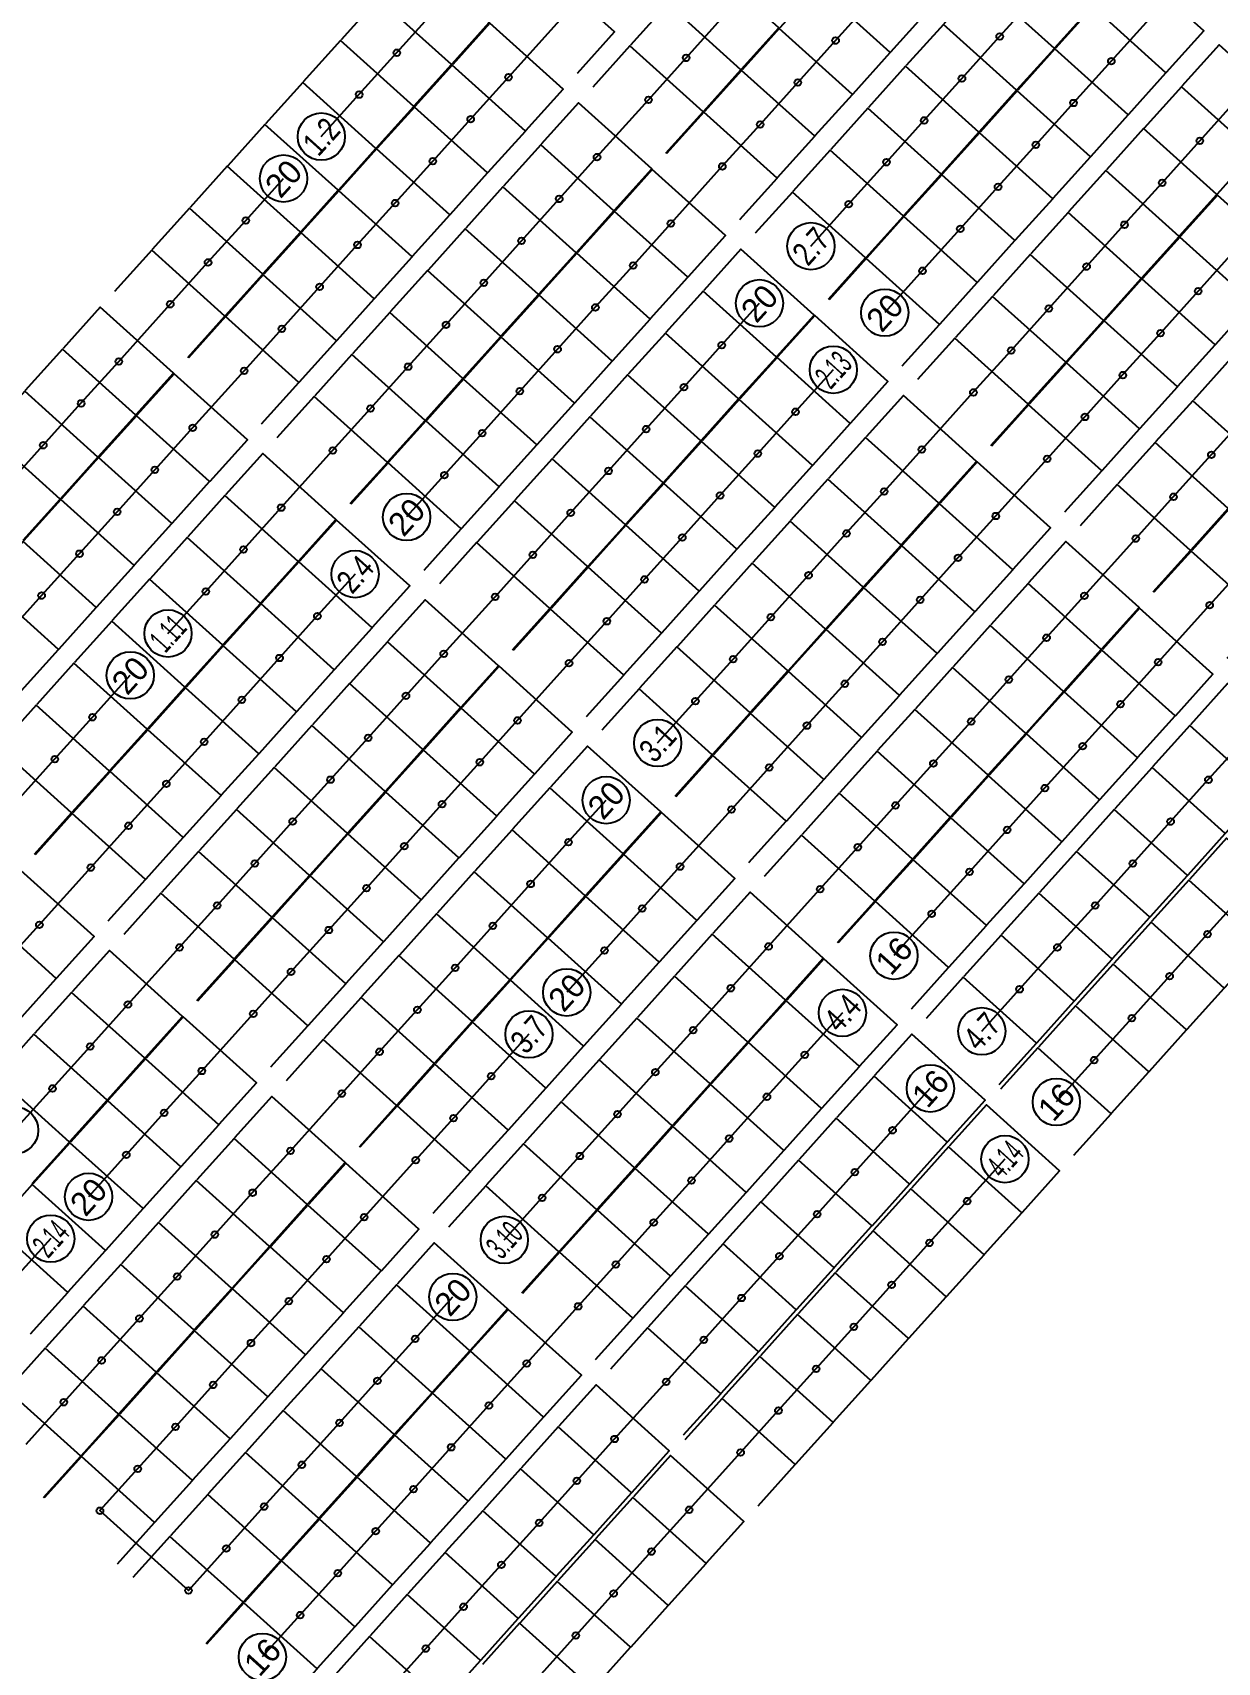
# Model space of a CAD drawing. Header units: millimetres. Extents: x 100467534408 to 100467536215, y 22466358354 to 22466358689.
# Drawn here: x 100467535203.75 to 100467535231.48, y 22466358469.77 to 22466358507.89 of the extents above; entities that cross this region are included whole.
import ezdxf
from ezdxf.enums import TextEntityAlignment as Align

# ---------------------------------------------------------------- set-up
doc = ezdxf.new("R2010")
doc.units = ezdxf.units.MM
doc.header["$LTSCALE"] = 25.4
doc.layers.get('Defpoints').update_dxf_attribs({"linetype": 'CONTINUOUS'})
doc.layers.add('component', color=7, linetype='CONTINUOUS', true_color=0xffffff)
doc.layers.add('strings', color=7, linetype='CONTINUOUS', true_color=0xffffff)
doc.layers.add('COTA PASILLOS', color=1, linetype='CONTINUOUS')
doc.layers.add('Default', color=7, linetype='CONTINUOUS')
doc.dimstyles.get("Standard").update_dxf_attribs({"dimtxt": 63.5, "dimasz": 4.572, "dimexe": 4.572, "dimexo": 1.5875, "dimgap": 2.286, "dimtad": 0, "dimtih": 1, "dimtoh": 1, "dimdec": 4, "dimzin": 0, "dimdsep": 46, "dimtxsty": 'Standard', "dimcen": 2.286, "dimadec": 0, "dimazin": 0, "dimtfac": 1, "dimtdec": 4, "dimtofl": 0, "dimtmove": 0, "dimatfit": 3, "dimfxl": 25.4, "dimtolj": 1, "dimtzin": 0, "dimarcsym": 0})

# ---------------------------------------------------------------- blocks, each defined once
blk = doc.blocks.new('AUDIT_I_250328083542-62')
at = {"layer": 'Default', "transparency": 16777216}
for p, q in [((-47.297, -72.906), (-49.04, -74.869)), ((-13.693, -104.576), (-46.34, -75.594)), ((24.936, -138.869), (-7.711, -109.887)), ((27.718, -139.501), (25.976, -141.464))]:
    blk.add_line(p, q, dxfattribs=at)
for points in [[(-48.21, -73.934), (-46.063, -75.282), (-46.617, -75.906)], [(26.806, -140.529), (24.659, -139.181), (25.213, -138.558)]]:
    blk.add_solid(points, dxfattribs=at)
at = {"layer": 'Defpoints', "transparency": 16777216}
for p in [(-46.882, -72.439), (28.133, -139.033)]:
    blk.add_point(p, dxfattribs=at)
at = {"layer": 'Default', "transparency": 16777216}
blk.add_text('52.1m', height=1.5, dxfattribs=at).set_placement((-10.702, -107.232), align=Align.MIDDLE_CENTER)
blk = doc.blocks.new('component')
at = {"layer": 'component', "color": 253, "true_color": 0xa5a5a5}
for points in [[(31.0643, -29.7385), (32.7434, -27.8749), (29.4365, -24.8994), (27.7575, -26.763)], [(38.4746, -29.5536), (40.1539, -27.6901), (36.8468, -24.7146), (35.1677, -26.5781)], [(11.2513, -30.2853), (12.9305, -28.4217), (9.6237, -25.4462), (7.9444, -27.3098)], [(24.3198, -30.5223), (25.9991, -28.6588), (22.692, -25.6833), (21.0129, -27.5467)], [(16.9095, -30.7072), (18.5886, -28.8436), (15.2817, -25.8681), (13.6026, -27.7315)], [(43.5143, -30.662), (45.1934, -28.7983), (41.8865, -25.8228), (40.2074, -27.6865)], [(29.3595, -31.6307), (31.0385, -29.767), (27.7316, -26.7915), (26.0526, -28.6552)], [(36.7698, -31.4459), (38.4488, -29.5823), (35.1419, -26.6067), (33.4629, -28.4704)], [(9.5464, -32.1775), (11.2257, -30.314), (7.9186, -27.3385), (6.2395, -29.2019)], [(22.6149, -32.4146), (24.294, -30.5509), (20.9871, -27.5754), (19.308, -29.4391)], [(41.8094, -32.5541), (43.4885, -30.6907), (40.1816, -27.7152), (38.5023, -29.5786)], [(14.5861, -33.2859), (16.2652, -31.4222), (12.9583, -28.4467), (11.2792, -30.3104)], [(27.6546, -33.5228), (29.3337, -31.6592), (26.0268, -28.6836), (24.3475, -30.5473)], [(35.0649, -33.338), (36.744, -31.4744), (33.4371, -28.4989), (31.758, -30.3625)], [(7.8416, -34.0696), (9.5206, -32.2061), (6.2137, -29.2306), (4.5347, -31.0941)], [(20.9101, -34.3067), (22.5891, -32.4431), (19.2822, -29.4676), (17.6032, -31.3312)], [(40.1044, -34.4463), (41.7836, -32.5828), (38.4767, -29.6073), (36.7975, -31.4707)], [(47.5148, -34.2615), (49.1939, -32.398), (45.887, -29.4225), (44.2078, -31.286)], [(12.8812, -35.178), (14.5603, -33.3144), (11.2534, -30.3388), (9.5742, -32.2025)], [(25.9496, -35.4149), (27.6288, -33.5515), (24.3219, -30.576), (22.6427, -32.4394)], [(33.36, -35.2302), (35.0391, -33.3667), (31.7322, -30.3912), (30.0529, -32.2546)], [(6.1367, -35.9619), (7.8158, -34.0983), (4.5089, -31.1228), (2.8298, -32.9864)], [(38.3995, -36.3386), (40.0788, -34.4749), (36.7717, -31.4994), (35.0926, -33.3631)], [(45.8098, -36.1538), (47.489, -34.2902), (44.1821, -31.3146), (42.5029, -33.1783)], [(11.1762, -37.0701), (12.8554, -35.2067), (9.5486, -32.2312), (7.8693, -34.0946)], [(18.5867, -36.8854), (20.2657, -35.0217), (16.9588, -32.0462), (15.2796, -33.9099)], [(31.655, -37.1225), (33.3342, -35.2588), (30.0273, -32.2833), (28.3481, -34.147)], [(4.4318, -37.8541), (6.1109, -35.9904), (2.804, -33.0149), (1.1248, -34.8785)], [(24.2447, -37.3073), (25.9239, -35.4436), (22.6169, -32.4681), (20.9378, -34.3317)], [(36.6947, -38.2307), (38.3737, -36.3671), (35.0668, -33.3915), (33.3878, -35.2552)], [(44.1049, -38.0459), (45.7842, -36.1823), (42.4771, -33.2068), (40.798, -35.0704)], [(9.4713, -38.9623), (11.1506, -37.0988), (7.8435, -34.1233), (6.1644, -35.9868)], [(16.8816, -38.7775), (18.5609, -36.9141), (15.254, -33.9385), (13.5747, -35.802)], [(29.9501, -39.0146), (31.6294, -37.151), (28.3223, -34.1755), (26.6432, -36.0391)], [(2.727, -39.7462), (4.406, -37.8827), (1.0991, -34.9072), (-0.5801, -36.7707)], [(21.9213, -39.8859), (23.6003, -38.0223), (20.2934, -35.0467), (18.6144, -36.9104)], [(34.9898, -40.1228), (36.6688, -38.2594), (33.362, -35.2839), (31.6829, -37.1473)], [(42.4001, -39.9381), (44.0791, -38.0746), (40.7722, -35.0991), (39.0932, -36.9626)], [(7.7665, -40.8546), (9.4455, -38.9909), (6.1386, -36.0154), (4.4596, -37.8791)], [(15.1767, -40.6698), (16.856, -38.8062), (13.5489, -35.8307), (11.8698, -37.6943)], [(28.2452, -40.9068), (29.9243, -39.0431), (26.6174, -36.0676), (24.9384, -37.9312)], [(47.4397, -41.0465), (49.1188, -39.1828), (45.8119, -36.2073), (44.1327, -38.071)], [(1.0219, -41.6385), (2.7012, -39.7749), (-0.6059, -36.7993), (-2.285, -38.663)], [(20.2164, -41.778), (21.8955, -39.9144), (18.5886, -36.9389), (16.9093, -38.8025)], [(33.2849, -42.0152), (34.964, -40.1515), (31.6571, -37.176), (29.9778, -39.0396)], [(40.6952, -41.8302), (42.3743, -39.9667), (39.0674, -36.9912), (37.3883, -38.8547)], [(6.0616, -42.7467), (7.7407, -40.8831), (4.4338, -37.9076), (2.7547, -39.7712)], [(13.4719, -42.562), (15.1509, -40.6983), (11.844, -37.7228), (10.165, -39.5864)], [(45.7347, -42.9386), (47.4139, -41.075), (44.1068, -38.0994), (42.4278, -39.9631)], [(-0.6829, -43.5306), (0.9961, -41.667), (-2.3108, -38.6915), (-3.9898, -40.5551)], [(18.5116, -43.6702), (20.1906, -41.8067), (16.8837, -38.8312), (15.2045, -40.6947)], [(25.9218, -43.4854), (27.6009, -41.622), (24.294, -38.6464), (22.6149, -40.5099)], [(38.9903, -43.7225), (40.6694, -41.8589), (37.3625, -38.8834), (35.6832, -40.747)], [(11.767, -44.4541), (13.4461, -42.5906), (10.1392, -39.6151), (8.4601, -41.4786)], [(31.5799, -43.9073), (33.2591, -42.0437), (29.952, -39.0681), (28.273, -40.9318)], [(4.3567, -44.6389), (6.0358, -42.7754), (2.7289, -39.7999), (1.0497, -41.6633)], [(44.0298, -44.8307), (45.7091, -42.9673), (42.402, -39.9918), (40.7229, -41.8552)], [(16.8065, -45.5625), (18.4857, -43.6989), (15.1787, -40.7233), (13.4996, -42.587)], [(24.217, -45.3777), (25.896, -43.5141), (22.5891, -40.5386), (20.9099, -42.4022)], [(37.2853, -45.6147), (38.9645, -43.751), (35.6574, -40.7755), (33.9784, -42.6391)], [(-3.0064, -46.1093), (-1.3273, -44.2457), (-4.6342, -41.2701), (-6.3133, -43.1338)], [(2.6517, -46.531), (4.3309, -44.6675), (1.024, -41.692), (-0.6552, -43.5557)], [(10.0621, -46.3462), (11.7412, -44.4828), (8.4343, -41.5072), (6.7551, -43.3707)], [(29.2565, -46.486), (30.9355, -44.6223), (27.6286, -41.6468), (25.9496, -43.5104)], [(42.325, -46.7231), (44.004, -44.8594), (40.6971, -41.8839), (39.0181, -43.7474)], [(15.1016, -47.4546), (16.7809, -45.591), (13.4738, -42.6155), (11.7947, -44.4791)], [(22.5119, -47.2699), (24.1912, -45.4062), (20.8843, -42.4307), (19.205, -44.2943)], [(-4.7112, -48.0014), (-3.0322, -46.138), (-6.3391, -43.1625), (-8.0183, -45.0259)], [(35.5804, -47.5068), (37.2597, -45.6433), (33.9526, -42.6678), (32.2735, -44.5313)], [(8.3571, -48.2385), (10.0363, -46.3749), (6.7294, -43.3994), (5.0502, -45.263)], [(27.5516, -48.3781), (29.2306, -46.5146), (25.9238, -43.5391), (24.2447, -45.4026)], [(40.6201, -48.6152), (42.2992, -46.7516), (38.9923, -43.776), (37.313, -45.6397)], [(48.0304, -48.4304), (49.7094, -46.5668), (46.4025, -43.5913), (44.7235, -45.4549)], [(0.3283, -49.1098), (2.0075, -47.2462), (-1.2996, -44.2707), (-2.9786, -46.1343)], [(13.3968, -49.3468), (15.0758, -47.4833), (11.7689, -44.5076), (10.0899, -46.3712)], [(20.807, -49.162), (22.4863, -47.2983), (19.1792, -44.3228), (17.5002, -46.1865)], [(-6.4163, -49.8937), (-4.737, -48.0301), (-8.0439, -45.0546), (-9.7232, -46.918)], [(6.6522, -50.1307), (8.3315, -48.267), (5.0244, -45.2915), (3.3453, -47.1552)], [(25.8467, -50.2704), (27.5258, -48.4068), (24.2189, -45.4312), (22.5396, -47.2949)], [(33.257, -50.0856), (34.9361, -48.222), (31.6292, -45.2465), (29.9501, -47.1099)], [(46.3255, -50.3226), (48.0046, -48.4589), (44.6977, -45.4834), (43.0186, -47.347)], [(-1.3766, -51.002), (0.3025, -49.1383), (-3.0044, -46.1628), (-4.6835, -48.0264)], [(19.1022, -51.0541), (20.7812, -49.1907), (17.4743, -46.2151), (15.7953, -48.0786)], [(38.9152, -50.5073), (40.5943, -48.6437), (37.2874, -45.6682), (35.6081, -47.5318)], [(-8.1211, -51.7859), (-6.4419, -49.9222), (-9.749, -46.9467), (-11.428, -48.8104)], [(11.6919, -51.2389), (13.371, -49.3754), (10.0641, -46.3999), (8.385, -48.2634)], [(24.1419, -52.1625), (25.8209, -50.2989), (22.514, -47.3234), (20.8348, -49.187)], [(31.5521, -51.9778), (33.2312, -50.1141), (29.9243, -47.1386), (28.2451, -49.0022)], [(44.6206, -52.2147), (46.2997, -50.3512), (42.9928, -47.3757), (41.3136, -49.2392)], [(-3.0815, -52.8941), (-1.4024, -51.0306), (-4.7093, -48.0551), (-6.3884, -49.9186)], [(4.3288, -52.7093), (6.0079, -50.8457), (2.701, -47.8704), (1.0219, -49.7338)], [(9.987, -53.1312), (11.6661, -51.2676), (8.3592, -48.2921), (6.68, -50.1557)], [(17.3973, -52.9464), (19.0764, -51.0828), (15.7695, -48.1073), (14.0904, -49.9709)], [(36.5916, -53.086), (38.2709, -51.2225), (34.9638, -48.247), (33.2847, -50.1105)], [(22.4368, -54.0547), (24.1161, -52.191), (20.809, -49.2155), (19.1299, -51.0791)], [(29.8473, -53.8699), (31.5263, -52.0063), (28.2194, -49.0307), (26.5402, -50.8944)], [(42.9156, -54.107), (44.5948, -52.2434), (41.2877, -49.2679), (39.6087, -51.1315)], [(-4.7863, -54.7862), (-3.1073, -52.9228), (-6.4142, -49.9473), (-8.0934, -51.8107)], [(2.6239, -54.6015), (4.303, -52.738), (0.9961, -49.7625), (-0.6829, -51.6259)], [(15.6925, -54.8386), (17.3715, -52.9749), (14.0646, -49.9994), (12.3854, -51.8631)], [(34.8868, -54.9783), (36.5658, -53.1147), (33.2589, -50.1391), (31.5799, -52.0026)], [(47.9553, -55.2152), (49.6343, -53.3516), (46.3274, -50.3761), (44.6484, -52.2397)], [(7.6634, -55.7099), (9.3427, -53.8462), (6.0356, -50.8707), (4.3565, -52.7344)], [(20.7319, -55.9468), (22.411, -54.0833), (19.1041, -51.1078), (17.425, -52.9713)], [(28.1422, -55.762), (29.8215, -53.8986), (26.5144, -50.9231), (24.8353, -52.7865)], [(-6.4914, -56.6786), (-4.8121, -54.8149), (-8.1192, -51.8394), (-9.7983, -53.703)], [(0.9191, -56.4938), (2.5981, -54.6301), (-0.7087, -51.6546), (-2.388, -53.5183)], [(13.9874, -56.7307), (15.6666, -54.8673), (12.3598, -51.8917), (10.6805, -53.7552)], [(33.1819, -56.8704), (34.861, -55.0068), (31.5541, -52.0313), (29.875, -53.8949)], [(40.5922, -56.6857), (42.2712, -54.822), (38.9643, -51.8465), (37.2853, -53.7102)], [(5.9586, -57.602), (7.6378, -55.7384), (4.3307, -52.7628), (2.6517, -54.6265)], [(26.4374, -57.6544), (28.1166, -55.7907), (24.8095, -52.8152), (23.1305, -54.6788)], [(46.2504, -57.1074), (47.9295, -55.2439), (44.6226, -52.2684), (42.9433, -54.1318)], [(-0.786, -58.3859), (0.8933, -56.5223), (-2.4136, -53.5467), (-4.0929, -55.4104)], [(19.0271, -57.8391), (20.7061, -55.9755), (17.3992, -53), (15.7202, -54.8636)], [(-8.1962, -58.5707), (-6.517, -56.707), (-9.8241, -53.7315), (-11.5031, -55.5952)], [(31.477, -58.7626), (33.1561, -56.8989), (29.8492, -53.9234), (28.1699, -55.7871)], [(38.8873, -58.5778), (40.5664, -56.7142), (37.2595, -53.7386), (35.5804, -55.6023)], [(4.2537, -59.4941), (5.9328, -57.6307), (2.6259, -54.6552), (0.9468, -56.5186)], [(11.664, -59.3094), (13.3432, -57.4459), (10.0361, -54.4704), (8.3571, -56.3338)], [(17.3222, -59.7313), (19.0013, -57.8676), (15.6944, -54.8921), (14.0151, -56.7557)], [(24.7325, -59.5465), (26.4115, -57.6828), (23.1047, -54.7073), (21.4256, -56.571)], [(43.9268, -59.686), (45.606, -57.8226), (42.2992, -54.847), (40.6199, -56.7105)], [(-2.4908, -60.278), (-0.8116, -58.4146), (-4.1187, -55.4391), (-5.7977, -57.3025)], [(29.772, -60.6547), (31.4512, -58.7913), (28.1443, -55.8157), (26.4651, -57.6792)], [(37.1824, -60.4699), (38.8615, -58.6065), (35.5546, -55.631), (33.8754, -57.4944)], [(2.5488, -61.3865), (4.2279, -59.5228), (0.921, -56.5473), (-0.758, -58.4109)], [(9.9591, -61.2017), (11.6382, -59.338), (8.3313, -56.3625), (6.6522, -58.2262)], [(23.0276, -61.4386), (24.7067, -59.575), (21.3998, -56.5994), (19.7207, -58.4631)], [(-4.1957, -62.1702), (-2.5166, -60.3067), (-5.8235, -57.3312), (-7.5026, -59.1947)], [(42.2219, -61.5783), (43.9012, -59.7147), (40.5941, -56.7392), (38.915, -58.6028)], [(14.9986, -62.3099), (16.6779, -60.4463), (13.371, -57.4707), (11.6917, -59.3344)], [(28.0671, -62.547), (29.7464, -60.6834), (26.4393, -57.7079), (24.7602, -59.5715)], [(35.4776, -62.3623), (37.1566, -60.4986), (33.8497, -57.5231), (32.1705, -59.3865)], [(0.844, -63.2786), (2.523, -61.4149), (-0.7839, -58.4394), (-2.4631, -60.3031)], [(8.2543, -63.0938), (9.9333, -61.2302), (6.6264, -58.2547), (4.9474, -60.1183)], [(21.3228, -63.3307), (23.0018, -61.4673), (19.6949, -58.4918), (18.0157, -60.3552)], [(40.5171, -63.4705), (42.1961, -61.6068), (38.8892, -58.6313), (37.2102, -60.495)], [(47.8972, -63.0944), (49.5765, -61.2308), (46.2694, -58.2553), (44.5904, -60.1189)], [(-5.9006, -64.0625), (-4.2215, -62.1988), (-7.5284, -59.2233), (-9.2075, -61.087)], [(13.2937, -64.202), (14.973, -62.3386), (11.6659, -59.3631), (9.9869, -61.2265)], [(33.7725, -64.2544), (35.4518, -62.3907), (32.1447, -59.4152), (30.4656, -61.2789)], [(6.5494, -64.9859), (8.2285, -63.1223), (4.9216, -60.147), (3.2423, -62.0104)], [(26.3622, -64.4392), (28.0413, -62.5755), (24.7344, -59.6), (23.0554, -61.4636)], [(46.1924, -64.9866), (47.8714, -63.1231), (44.5645, -60.1476), (42.8855, -62.011)], [(-0.8611, -65.1707), (0.8182, -63.3073), (-2.4889, -60.3317), (-4.168, -62.1952)], [(38.8122, -65.3626), (40.4913, -63.4991), (37.1844, -60.5236), (35.5053, -62.3871)], [(-7.6054, -65.9546), (-5.9264, -64.091), (-9.2333, -61.1155), (-10.9125, -62.9791)], [(11.5889, -66.0944), (13.2679, -64.2307), (9.961, -61.2552), (8.282, -63.1188)], [(18.9992, -65.9096), (20.6784, -64.0459), (17.3713, -61.0704), (15.6923, -62.9341)], [(24.6574, -66.3313), (26.3364, -64.4676), (23.0295, -61.4921), (21.3505, -63.3558)], [(32.0677, -66.1465), (33.7467, -64.2829), (30.4398, -61.3073), (28.7608, -63.171)], [(-2.5659, -67.0628), (-0.8867, -65.1994), (-4.1938, -62.2239), (-5.8728, -64.0873)], [(4.8443, -66.8781), (6.5236, -65.0146), (3.2165, -62.0391), (1.5374, -63.9026)], [(37.1073, -67.2547), (38.7864, -65.3913), (35.4795, -62.4158), (33.8003, -64.2792)], [(44.4875, -66.8787), (46.1666, -65.0152), (42.8597, -62.0397), (41.1806, -63.9032)], [(9.884, -67.9865), (11.5631, -66.1228), (8.2562, -63.1473), (6.5771, -65.011)], [(17.2943, -67.8017), (18.9733, -65.9381), (15.6665, -62.9626), (13.9874, -64.8262)], [(30.3628, -68.0386), (32.0419, -66.1752), (28.735, -63.1997), (27.0559, -65.0631)], [(3.1395, -68.7704), (4.8187, -66.9068), (1.5116, -63.9312), (-0.1674, -65.7949)], [(42.7827, -68.771), (44.4617, -66.9074), (41.1548, -63.9318), (39.4756, -65.7955)], [(-4.2708, -68.9552), (-2.5917, -67.0915), (-5.8986, -64.116), (-7.5777, -65.9796)], [(22.334, -68.9099), (24.013, -67.0465), (20.7061, -64.071), (19.0269, -65.9344)], [(35.4023, -69.1471), (37.0815, -67.2834), (33.7746, -64.3079), (32.0954, -66.1715)], [(8.1792, -69.8786), (9.8582, -68.015), (6.5513, -65.0395), (4.8721, -66.9031)], [(15.5894, -69.6939), (17.2685, -67.8302), (13.9616, -64.8547), (12.2825, -66.7183)], [(28.6579, -69.931), (30.337, -68.0673), (27.0301, -65.0918), (25.3508, -66.9554)], [(47.8524, -70.0706), (49.5316, -68.207), (46.2245, -65.2315), (44.5455, -67.0951)], [(1.4346, -70.6625), (3.1137, -68.7989), (-0.1932, -65.8234), (-1.8723, -67.687)], [(20.6289, -70.8021), (22.3082, -68.9386), (19.0013, -65.9631), (17.322, -67.8266)], [(33.6974, -71.0392), (35.3767, -69.1755), (32.0696, -66.2), (30.3905, -68.0637)], [(41.0776, -70.6631), (42.7569, -68.7995), (39.45, -65.824), (37.7707, -67.6876)], [(-6.5942, -71.5338), (-4.9152, -69.6702), (-8.2221, -66.6947), (-9.9013, -68.5583)], [(6.4743, -71.7707), (8.1533, -69.9073), (4.8465, -66.9318), (3.1672, -68.7952)], [(13.8846, -71.586), (15.5636, -69.7225), (12.2567, -66.747), (10.5775, -68.6105)], [(26.3345, -72.5096), (28.0136, -70.646), (24.7067, -67.6705), (23.0274, -69.5341)], [(46.1475, -71.9627), (47.8266, -70.0993), (44.5197, -67.1238), (42.8406, -68.9872)], [(-0.2703, -72.5547), (1.4088, -70.6912), (-1.8981, -67.7157), (-3.5771, -69.5791)], [(18.924, -72.6944), (20.6033, -70.8307), (17.2962, -67.8552), (15.6172, -69.7189)], [(31.9926, -72.9313), (33.6716, -71.0679), (30.3647, -68.0923), (28.6857, -69.9558)], [(39.3727, -72.5553), (41.052, -70.6918), (37.7449, -67.7163), (36.0658, -69.5798)], [(-8.2991, -73.426), (-6.62, -71.5623), (-9.9269, -68.587), (-11.6062, -70.4504)], [(4.7692, -73.6631), (6.4485, -71.7994), (3.1414, -68.8239), (1.4623, -70.6876)], [(12.1797, -73.4783), (13.8588, -71.6147), (10.5519, -68.6391), (8.8726, -70.5028)], [(44.4426, -73.8551), (46.1217, -71.9914), (42.8148, -69.0159), (41.1357, -70.8795)], [(17.2192, -74.5865), (18.8982, -72.7229), (15.5914, -69.7474), (13.9123, -71.611)], [(24.6295, -74.4018), (26.3087, -72.5381), (23.0016, -69.5626), (21.3226, -71.4262)], [(37.6679, -74.4474), (39.3469, -72.5839), (36.04, -69.6084), (34.361, -71.4719)], [(-2.5937, -75.1333), (-0.9146, -73.2699), (-4.2215, -70.2943), (-5.9008, -72.1578)], [(10.4746, -75.3704), (12.1539, -73.5068), (8.8468, -70.5313), (7.1677, -72.3949)], [(3.0644, -75.5552), (4.7434, -73.6916), (1.4365, -70.716), (-0.2425, -72.5797)], [(29.6691, -75.51), (31.3482, -73.6465), (28.0413, -70.671), (26.3622, -72.5345)], [(42.7378, -75.7472), (44.4168, -73.8836), (41.1099, -70.908), (39.4307, -72.7717)], [(15.5143, -76.4787), (17.1934, -74.6152), (13.8865, -71.6397), (12.2074, -73.5031)], [(22.9246, -76.2939), (24.6037, -74.4304), (21.2968, -71.4549), (19.6177, -73.3184)], [(35.963, -76.3397), (37.6421, -74.4761), (34.3352, -71.5006), (32.6561, -73.3642)], [(-4.2987, -77.0256), (-2.6195, -75.162), (-5.9266, -72.1865), (-7.6056, -74.0501)], [(8.7698, -77.2626), (10.449, -75.3989), (7.1419, -72.4234), (5.4629, -74.287)], [(27.9643, -77.4023), (29.6433, -75.5387), (26.3364, -72.5631), (24.6572, -74.4268)], [(41.0327, -77.6393), (42.712, -75.7759), (39.4049, -72.8004), (37.7258, -74.6638)], [(0.741, -78.1339), (2.42, -76.2702), (-0.8869, -73.2947), (-2.5659, -75.1583)], [(13.8095, -78.371), (15.4885, -76.5073), (12.1816, -73.5318), (10.5024, -75.3955)], [(21.2197, -78.1862), (22.8988, -76.3226), (19.5919, -73.347), (17.9128, -75.2105)], [(-6.0036, -78.9178), (-4.3243, -77.0541), (-7.6314, -74.0786), (-9.3105, -75.9422)], [(33.6396, -78.9184), (35.3187, -77.0547), (32.0118, -74.0792), (30.3325, -75.9429)], [(7.0649, -79.1547), (8.744, -77.2912), (5.4371, -74.3157), (3.758, -76.1792)], [(26.2592, -79.2944), (27.9385, -77.4308), (24.6314, -74.4553), (22.9523, -76.3189)], [(39.3278, -79.5315), (41.0071, -77.668), (37.7, -74.6925), (36.0209, -76.5559)], [(-0.9639, -80.026), (0.7151, -78.1625), (-2.5917, -75.187), (-4.271, -77.0505)], [(12.1044, -80.2631), (13.7837, -78.3995), (10.4768, -75.4239), (8.7975, -77.2876)], [(19.5149, -80.0783), (21.1939, -78.2147), (17.887, -75.2392), (16.2078, -77.1028)], [(-7.7085, -80.8099), (-6.0294, -78.9465), (-9.3363, -75.9709), (-11.0153, -77.8344)], [(24.5544, -81.1866), (26.2336, -79.3231), (22.9265, -76.3476), (21.2475, -78.211)], [(31.9345, -80.8105), (33.6138, -78.9471), (30.3069, -75.9715), (28.6276, -77.835)], [(-2.669, -81.9183), (-0.9897, -80.0547), (-4.2966, -77.0791), (-5.9759, -78.9428)], [(4.7415, -81.7335), (6.4206, -79.8699), (3.1137, -76.8944), (1.4344, -78.758)], [(17.8098, -81.9705), (19.4891, -80.1068), (16.1822, -77.1313), (14.5029, -78.995)], [(10.3995, -82.1552), (12.0788, -80.2916), (8.7717, -77.3161), (7.0926, -79.1797)], [(30.2297, -82.7026), (31.9089, -80.8392), (28.6018, -77.8637), (26.9228, -79.7271)], [(37.0044, -82.1103), (38.6835, -80.2467), (35.3766, -77.2711), (33.6975, -79.1348)], [(22.8495, -83.0787), (24.5286, -81.2152), (21.2217, -78.2397), (19.5426, -80.1032)], [(-4.3738, -83.8104), (-2.6946, -81.9468), (-6.0017, -78.9713), (-7.6807, -80.8349)], [(3.0366, -83.6257), (4.7157, -81.762), (1.4088, -78.7865), (-0.2704, -80.6502)], [(16.1049, -83.8626), (17.7842, -81.9991), (14.4771, -79.0236), (12.7981, -80.8871)], [(35.2996, -84.0024), (36.9786, -82.1388), (33.6717, -79.1633), (31.9927, -81.0269)], [(8.0761, -84.7339), (9.7552, -82.8704), (6.4483, -79.8949), (4.7692, -81.7584)], [(21.1446, -84.971), (22.8237, -83.1074), (19.5168, -80.1318), (17.8377, -81.9955)], [(28.5248, -84.595), (30.2039, -82.7313), (26.897, -79.7558), (25.2179, -81.6194)], [(-6.0787, -85.7026), (-4.3996, -83.8389), (-7.7065, -80.8634), (-9.3856, -82.7271)], [(1.3316, -85.5178), (3.0108, -83.6542), (-0.2963, -80.6786), (-1.9753, -82.5423)], [(14.4001, -85.7549), (16.0791, -83.8913), (12.7723, -80.9158), (11.0932, -82.7794)], [(33.5947, -85.8946), (35.2738, -84.0309), (31.9669, -81.0554), (30.2876, -82.9191)], [(6.3713, -86.6262), (8.0503, -84.7626), (4.7434, -81.787), (3.0644, -83.6505)], [(19.4398, -86.8631), (21.1188, -84.9995), (17.8119, -82.024), (16.1327, -83.8876)], [(26.8199, -86.4871), (28.499, -84.6234), (25.1921, -81.6479), (23.5131, -83.5116)], [(-7.7836, -87.5947), (-6.1045, -85.7313), (-9.4114, -82.7557), (-11.0905, -84.6192)], [(-0.3733, -87.4099), (1.3058, -85.5465), (-2.0011, -82.571), (-3.6802, -84.4344)], [(31.8896, -87.7867), (33.5689, -85.9233), (30.2618, -82.9477), (28.5828, -84.8112)], [(4.6664, -88.5183), (6.3455, -86.6547), (3.0386, -83.6792), (1.3593, -85.5428)], [(12.0767, -88.3336), (13.7557, -86.4699), (10.4488, -83.4944), (8.7698, -85.3581)], [(25.1151, -88.3792), (26.7941, -86.5158), (23.4873, -83.5402), (21.808, -85.4037)], [(-2.0781, -89.3023), (-0.3991, -87.4386), (-3.706, -84.4631), (-5.385, -86.3267)], [(17.7347, -88.7553), (19.414, -86.8918), (16.1071, -83.9163), (14.4278, -85.7798)], [(30.1848, -89.679), (31.864, -87.8154), (28.5569, -84.8399), (26.8779, -86.7035)], [(2.9613, -90.4105), (4.6406, -88.5468), (1.3337, -85.5713), (-0.3456, -87.435)], [(10.3718, -90.2257), (12.0509, -88.3621), (8.744, -85.3865), (7.0647, -87.2502)], [(23.41, -90.2716), (25.0893, -88.4079), (21.7824, -85.4324), (20.1031, -87.2958)], [(-3.783, -91.1944), (-2.104, -89.3307), (-5.4108, -86.3552), (-7.0901, -88.2189)], [(15.4113, -91.3339), (17.0905, -89.4705), (13.7835, -86.495), (12.1044, -88.3584)], [(28.4799, -91.5712), (30.159, -89.7075), (26.8521, -86.732), (25.173, -88.5956)], [(1.2565, -92.3026), (2.9357, -90.4392), (-0.3714, -87.4636), (-2.0504, -89.3271)], [(8.6668, -92.1178), (10.346, -90.2544), (7.0391, -87.2789), (5.3599, -89.1423)], [(21.7052, -92.1637), (23.3844, -90.3), (20.0773, -87.3245), (18.3983, -89.1882)], [(-5.4879, -93.0865), (-3.8088, -91.2229), (-7.1157, -88.2474), (-8.795, -90.111)], [(13.7064, -93.2263), (15.3855, -91.3626), (12.0786, -88.3871), (10.3995, -90.2507)], [(26.7751, -93.4633), (28.4541, -91.5998), (25.1472, -88.6243), (23.4682, -90.4878)], [(-0.4484, -94.1949), (1.2307, -92.3313), (-2.0762, -89.3558), (-3.7553, -91.2194)], [(6.9619, -94.0102), (8.6411, -92.1465), (5.3341, -89.171), (3.655, -91.0346)], [(-7.1929, -94.9787), (-5.5137, -93.1152), (-8.8208, -90.1397), (-10.4998, -92.0031)], [(12.0016, -95.1184), (13.6806, -93.2547), (10.3737, -90.2792), (8.6947, -92.1429)], [(19.3817, -94.7423), (21.0608, -92.8787), (17.7539, -89.9032), (16.0749, -91.7668)], [(5.257, -95.9023), (6.9361, -94.0386), (3.6292, -91.0631), (1.9501, -92.9268)], [(25.0702, -95.3554), (26.7492, -93.492), (23.4424, -90.5164), (21.7631, -92.3799)], [(-2.1533, -96.0871), (-0.4742, -94.2234), (-3.7811, -91.2479), (-5.4601, -93.1115)], [(17.6769, -96.6345), (19.3559, -94.771), (16.0491, -91.7955), (14.37, -93.6589)], [(10.2967, -97.0105), (11.9758, -95.1471), (8.6689, -92.1715), (6.9896, -94.035)], [(-3.8581, -97.9792), (-2.1791, -96.1155), (-5.486, -93.14), (-7.1652, -95.0037)], [(3.5522, -97.7944), (5.2312, -95.9308), (1.9243, -92.9553), (0.2453, -94.8189)], [(22.7466, -97.9343), (24.4258, -96.0706), (21.1187, -93.0951), (19.4397, -94.9587)], [(8.5916, -98.9028), (10.2709, -97.0392), (6.964, -94.0637), (5.2848, -95.9271)], [(15.972, -98.5266), (17.6511, -96.6631), (14.3442, -93.6876), (12.6649, -95.5511)], [(1.8473, -99.6866), (3.5264, -97.8231), (0.2195, -94.8476), (-1.4598, -96.711)], [(14.267, -100.4189), (15.9462, -98.5553), (12.6393, -95.5798), (10.9601, -97.4434)], [(21.0417, -99.8264), (22.721, -97.9627), (19.4139, -94.9872), (17.7348, -96.8509)], [(6.8868, -100.795), (8.566, -98.9313), (5.2589, -95.9558), (3.5799, -97.8194)], [(0.1424, -101.5789), (1.8215, -99.7152), (-1.4854, -96.7397), (-3.1647, -98.6034)], [(19.3369, -101.7185), (21.0159, -99.8551), (17.709, -96.8796), (16.03, -98.743)], [(12.5621, -102.311), (14.2414, -100.4474), (10.9343, -97.4719), (9.2552, -99.3355)], [(5.1819, -102.6871), (6.861, -100.8235), (3.5541, -97.8479), (1.875, -99.7116)], [(17.632, -103.6107), (19.311, -101.7472), (16.0042, -98.7717), (14.3249, -100.6351)], [(3.4771, -104.5792), (5.1561, -102.7158), (1.8492, -99.7403), (0.1702, -101.6037)], [(10.8572, -104.2032), (12.5363, -102.3397), (9.2294, -99.3642), (7.5503, -101.2277)], [(15.9271, -105.503), (17.6062, -103.6393), (14.2993, -100.6638), (12.62, -102.5275)], [(9.1524, -106.0955), (10.8314, -104.2319), (7.5245, -101.2563), (5.8455, -103.1198)]]:
    blk.add_lwpolyline(points, close=True, dxfattribs=at)
blk = doc.blocks.new('left-string')
at = {"layer": 'Default', "color": 200, "true_color": 0xb62bf7}
for centre in [(28.5702, -29.2333), (35.9805, -29.0486), (41.0201, -30.1569), (34.2756, -30.9407), (26.8653, -31.1255), (39.3152, -32.049), (25.1604, -33.0177), (32.5707, -32.8329), (37.6102, -33.9412), (23.4554, -34.9099), (30.8658, -34.7251), (35.9053, -35.8334), (29.1608, -36.6173), (21.132, -37.4886), (34.2005, -37.7256), (19.4271, -39.3807), (32.4956, -39.6178), (17.7223, -41.2729), (16.0172, -43.1652), (23.4277, -42.9804), (21.7227, -44.8725), (14.3123, -45.0573), (26.7623, -45.9808), (12.6075, -46.9494), (20.0177, -46.7646), (25.0574, -47.8731), (18.3129, -48.6569), (10.9026, -48.8416), (23.3526, -49.7652), (16.608, -50.5491), (21.6475, -51.6573), (14.9032, -52.4412), (19.9426, -53.5495), (13.1982, -54.3335), (5.1693, -55.2047), (18.2378, -55.4418), (3.4644, -57.0969), (10.8747, -56.9121), (16.5329, -57.3339), (1.7595, -58.9891), (9.1698, -58.8043), (14.2094, -59.9126), (0.0547, -60.8812), (7.465, -60.6965), (12.5044, -61.8048), (5.7601, -62.5887), (-1.6504, -62.7735), (10.7996, -63.697), (-3.3552, -64.6656), (4.055, -64.4808), (9.0947, -65.5891), (16.505, -65.4044), (-5.0601, -66.5578), (2.3502, -66.3731), (7.3899, -67.4813), (14.8001, -67.2965), (0.6453, -68.2652), (-7.3835, -69.1365), (13.0953, -69.1887), (5.685, -69.3735), (-1.0596, -70.1574), (3.9799, -71.2657), (11.3904, -71.081), (-3.383, -72.7361), (2.2751, -73.1579), (9.6853, -72.9731), (-5.088, -74.6283), (7.9805, -74.8652), (-0.0483, -75.7365), (-6.7929, -76.5204), (6.2756, -76.7575), (-1.7532, -77.6287), (-3.4582, -79.521), (3.9522, -79.3362), (2.2473, -81.2283), (0.5423, -83.1205), (-1.1626, -85.0127), (-2.8674, -86.9049), (-4.5723, -88.797), (-6.2772, -90.6892)]:
    blk.add_circle(centre, 0.15, dxfattribs=at)
at = {"layer": 'Default', "color": 132, "true_color": 0x0fc6c2}
for centre in [(8.7571, -29.7802), (21.8256, -30.0172), (13.7968, -30.8885), (7.0523, -31.6724), (20.1208, -31.9094), (12.0919, -32.7807), (10.387, -34.6729), (17.7974, -34.488), (8.682, -36.565), (16.0924, -36.3803), (1.9377, -37.3489), (14.3874, -38.2725), (6.9772, -38.4573), (0.2326, -39.2412), (5.2723, -40.3494), (12.6826, -40.1646), (-1.4722, -41.1333), (10.9777, -42.0568), (3.5674, -42.2416), (-3.7956, -43.712), (1.8625, -44.1337), (9.2728, -43.949), (-5.5005, -45.6042), (7.5679, -45.8412), (-0.461, -46.7125), (-7.2055, -47.4964), (5.8629, -47.7333), (-2.1659, -48.6046), (-3.8708, -50.4969), (3.5395, -50.3121), (1.8346, -52.2042), (-5.5756, -52.389), (-7.2807, -54.2812), (0.1298, -54.0964), (-4.985, -59.7729), (-6.6899, -61.6652)]:
    blk.add_circle(centre, 0.15, dxfattribs=at)
at = {"layer": 'Default', "color": 30, "true_color": 0xec6f1a}
for centre in [(45.0206, -33.7565), (43.3156, -35.6486), (41.6108, -37.5408), (39.9059, -39.433), (44.9454, -40.5413), (38.201, -41.3252), (43.2405, -42.4335), (36.496, -43.2173), (41.5357, -44.3257), (34.7911, -45.1095), (39.8308, -46.2179), (32.4677, -47.6883), (45.5362, -47.9252), (38.1259, -48.11), (30.7628, -49.5804), (43.8313, -49.8175), (35.8023, -50.6887), (29.058, -51.4726), (42.1263, -51.7097), (34.0975, -52.581), (27.3529, -53.3648), (32.3926, -54.4731), (39.8029, -54.2883), (25.6481, -55.257), (30.6877, -56.3652), (38.098, -56.1805), (23.9432, -57.1491), (28.9828, -58.2575), (36.3931, -58.0727), (22.2383, -59.0413), (27.2778, -60.1497), (34.6883, -59.9649), (32.9832, -61.857), (25.573, -62.0418), (23.8681, -63.9339), (31.2784, -63.7492), (29.5735, -65.6414), (21.5447, -66.5127), (27.8686, -67.5336), (19.8397, -68.4048), (18.1348, -70.297), (25.5452, -70.1123), (23.8402, -72.0044), (22.1353, -73.8966), (20.4304, -75.7889), (13.0202, -75.9736), (11.3152, -77.8658), (18.7256, -77.681), (17.0206, -79.5731), (9.6102, -79.7579), (15.3157, -81.4654), (7.2868, -82.3366), (5.582, -84.2289), (3.8771, -86.121), (2.1721, -88.0131), (9.5825, -87.8284), (7.8775, -89.7206), (0.4672, -89.9054), (-1.2377, -91.7976), (6.1726, -91.6128), (4.4677, -93.5049), (-2.9425, -93.6897), (-4.6474, -95.5819), (2.7629, -95.3971), (1.058, -97.2893), (-0.6469, -99.1815)]:
    blk.add_circle(centre, 0.15, dxfattribs=at)
at = {"layer": 'Default', "color": 180, "true_color": 0x5531eb}
for centre in [(45.4611, -54.7101), (43.1376, -57.2888), (41.4326, -59.181), (39.7278, -61.0731), (45.4031, -62.5893), (38.0229, -62.9654), (36.318, -64.8575), (43.6982, -64.4814), (34.6131, -66.7497), (41.9934, -66.3737), (40.2884, -68.2658), (32.9081, -68.6418), (45.3582, -69.5655), (38.5834, -70.158), (43.6533, -71.4577), (36.8786, -72.0502), (41.9485, -73.3499), (27.175, -75.0049), (40.2434, -75.2421), (25.4699, -76.8971), (23.7651, -78.7893), (31.1453, -78.4133), (29.4404, -80.3054), (22.0602, -80.6814), (34.5103, -81.6051), (27.7355, -82.1976), (20.3553, -82.5737), (32.8054, -83.4972), (18.6505, -84.4658), (26.0306, -84.0898), (31.1003, -85.3895), (24.3258, -85.982), (16.9455, -86.358), (29.3955, -87.2817), (22.6208, -87.8742), (14.622, -88.9367), (20.9159, -89.7663), (27.6906, -89.1738), (12.9171, -90.8289), (25.9858, -91.066), (11.2123, -92.721), (18.5925, -92.345), (24.2809, -92.9582), (16.8876, -94.2372), (9.5074, -94.6133), (21.9573, -95.5369), (7.8024, -96.5055), (15.1827, -96.1294), (20.2524, -97.4291), (6.0975, -98.3976), (13.4778, -98.0216), (18.5476, -99.3213), (11.7728, -99.9137), (4.3926, -100.2898), (16.8427, -101.2134), (10.0679, -101.8059)]:
    blk.add_circle(centre, 0.15, dxfattribs=at)
at = {"layer": 'strings', "color": 132, "true_color": 0x0fc6c2, "flags": 128}
for points in [[(5.3439, -33.5614), (7.0487, -31.6692), (7.0487, -31.6692), (8.7536, -29.777), (8.7536, -29.777), (10.4586, -27.8848)], [(-1.5787, -55.9854), (0.1263, -54.0933), (0.1263, -54.0933), (1.8311, -52.201), (1.8311, -52.201), (3.536, -50.3089), (3.536, -50.3089), (5.8594, -47.7302), (5.8594, -47.7302), (7.5644, -45.838), (7.5644, -45.838), (9.2693, -43.9458), (9.2693, -43.9458), (10.9742, -42.0537), (10.9742, -42.0537), (12.6791, -40.1614), (12.6791, -40.1614), (14.3839, -38.2693), (14.3839, -38.2693), (16.0889, -36.3771), (16.0889, -36.3771), (17.7938, -34.4849), (17.7938, -34.4849), (20.1173, -31.9062), (20.1173, -31.9062), (21.8221, -30.0141), (21.8221, -30.0141), (23.527, -28.1218)], [(16.1167, -28.3067), (13.7933, -30.8854), (13.7933, -30.8854), (12.0884, -32.7775), (12.0884, -32.7775), (10.3835, -34.6697), (10.3835, -34.6697), (8.6785, -36.5619), (8.6785, -36.5619), (6.9737, -38.4541), (6.9737, -38.4541), (5.2688, -40.3462), (5.2688, -40.3462), (3.5639, -42.2384), (3.5639, -42.2384), (1.859, -44.1306), (1.859, -44.1306), (-0.4645, -46.7093), (-0.4645, -46.7093), (-2.1694, -48.6015), (-2.1694, -48.6015), (-3.8743, -50.4937), (-3.8743, -50.4937), (-5.5791, -52.3858), (-5.5791, -52.3858), (-7.2842, -54.278), (-7.2842, -54.278), (-8.9891, -56.1702)], [(-8.914, -49.3854), (-7.209, -47.4932), (-7.209, -47.4932), (-5.504, -45.601), (-5.504, -45.601), (-3.7992, -43.7088), (-3.7992, -43.7088), (-1.4758, -41.1301), (-1.4758, -41.1301), (0.2291, -39.238), (0.2291, -39.238), (1.9342, -37.3458), (1.9342, -37.3458), (3.639, -35.4535)], [(-8.3982, -63.5541), (-6.6934, -61.662), (-6.6934, -61.662), (-4.9885, -59.7698), (-4.9885, -59.7698), (-3.2837, -57.8776)]]:
    blk.add_lwpolyline(points, dxfattribs=at)
at = {"layer": 'strings', "color": 200, "true_color": 0xb62bf7, "flags": 128}
for points in [[(27.4524, -38.5062), (29.1573, -36.6141), (29.1573, -36.6141), (30.8623, -34.722), (30.8623, -34.722), (32.5672, -32.8297), (32.5672, -32.8297), (34.2721, -30.9375), (34.2721, -30.9375), (35.9769, -29.0454), (35.9769, -29.0454), (37.6818, -27.1532)], [(42.7215, -28.2615), (41.0166, -30.1537), (41.0166, -30.1537), (39.3117, -32.0458), (39.3117, -32.0458), (37.6067, -33.9381), (37.6067, -33.9381), (35.9018, -35.8302), (35.9018, -35.8302), (34.197, -37.7224), (34.197, -37.7224), (32.4921, -39.6147), (32.4921, -39.6147), (30.7871, -41.5068)], [(30.2715, -27.338), (28.5667, -29.2302), (28.5667, -29.2302), (26.8618, -31.1223), (26.8618, -31.1223), (25.1568, -33.0145), (25.1568, -33.0145), (23.4519, -34.9067), (23.4519, -34.9067), (21.1285, -37.4854), (21.1285, -37.4854), (19.4236, -39.3775), (19.4236, -39.3775), (17.7187, -41.2698), (17.7187, -41.2698), (16.0137, -43.162), (16.0137, -43.162), (14.3088, -45.0541), (14.3088, -45.0541), (12.604, -46.9463), (12.604, -46.9463), (10.8991, -48.8385), (10.8991, -48.8385), (9.1942, -50.7307)], [(-8.5013, -78.4095), (-6.7964, -76.5173), (-6.7964, -76.5173), (-5.0915, -74.6251), (-5.0915, -74.6251), (-3.3865, -72.7329), (-3.3865, -72.7329), (-1.0631, -70.1543), (-1.0631, -70.1543), (0.6418, -68.262), (0.6418, -68.262), (2.3467, -66.3699), (2.3467, -66.3699), (4.0515, -64.4777), (4.0515, -64.4777), (5.7566, -62.5855), (5.7566, -62.5855), (7.4614, -60.6933), (7.4614, -60.6933), (9.1663, -58.8012), (9.1663, -58.8012), (10.8712, -56.9089), (10.8712, -56.9089), (13.1947, -54.3303), (13.1947, -54.3303), (14.8996, -52.4381), (14.8996, -52.4381), (16.6045, -50.5459), (16.6045, -50.5459), (18.3094, -48.6537), (18.3094, -48.6537), (20.0142, -46.7615), (20.0142, -46.7615), (21.7192, -44.8693), (21.7192, -44.8693), (23.4242, -42.9772), (23.4242, -42.9772), (25.129, -41.085)], [(28.4636, -44.0854), (26.7588, -45.9777), (26.7588, -45.9777), (25.0539, -47.8699), (25.0539, -47.8699), (23.349, -49.762), (23.349, -49.762), (21.644, -51.6541), (21.644, -51.6541), (19.9391, -53.5464), (19.9391, -53.5464), (18.2343, -55.4386), (18.2343, -55.4386), (16.5294, -57.3307), (16.5294, -57.3307), (14.2059, -59.9094), (14.2059, -59.9094), (12.5009, -61.8016), (12.5009, -61.8016), (10.7961, -63.6938), (10.7961, -63.6938), (9.0912, -65.586), (9.0912, -65.586), (7.3863, -67.4781), (7.3863, -67.4781), (5.6815, -69.3703), (5.6815, -69.3703), (3.9764, -71.2626), (3.9764, -71.2626), (2.2716, -73.1547), (2.2716, -73.1547), (-0.0519, -75.7333), (-0.0519, -75.7333), (-1.7567, -77.6256), (-1.7567, -77.6256), (-3.4617, -79.5178), (-3.4617, -79.5178), (-5.1666, -81.4099)], [(6.8706, -53.3094), (5.1658, -55.2015), (5.1658, -55.2015), (3.4609, -57.0937), (3.4609, -57.0937), (1.756, -58.9859), (1.756, -58.9859), (0.0512, -60.8781), (0.0512, -60.8781), (-1.6539, -62.7703), (-1.6539, -62.7703), (-3.3588, -64.6624), (-3.3588, -64.6624), (-5.0636, -66.5546), (-5.0636, -66.5546), (-7.387, -69.1333), (-7.387, -69.1333), (-9.0919, -71.0255)], [(-6.8715, -83.3021), (-8.5764, -85.1943)], [(-7.9857, -92.5782), (-6.2807, -90.686), (-6.2807, -90.686), (-4.5758, -88.7939), (-4.5758, -88.7939), (-2.871, -86.9017), (-2.871, -86.9017), (-1.1661, -85.0095), (-1.1661, -85.0095), (0.5388, -83.1173), (0.5388, -83.1173), (2.2438, -81.2252), (2.2438, -81.2252), (3.9487, -79.333), (3.9487, -79.333), (6.2721, -76.7543), (6.2721, -76.7543), (7.977, -74.862), (7.977, -74.862), (9.6818, -72.9699), (9.6818, -72.9699), (11.3869, -71.0778), (11.3869, -71.0778), (13.0917, -69.1856), (13.0917, -69.1856), (14.7966, -67.2933), (14.7966, -67.2933), (16.5015, -65.4012), (16.5015, -65.4012), (18.2063, -63.5091)]]:
    blk.add_lwpolyline(points, dxfattribs=at)
at = {"layer": 'strings', "color": 30, "true_color": 0xec6f1a, "flags": 128}
for points in [[(20.5299, -60.9303), (22.2348, -59.0381), (22.2348, -59.0381), (23.9397, -57.146), (23.9397, -57.146), (25.6445, -55.2538), (25.6445, -55.2538), (27.3494, -53.3616), (27.3494, -53.3616), (29.0545, -51.4694), (29.0545, -51.4694), (30.7593, -49.5773), (30.7593, -49.5773), (32.4642, -47.6851), (32.4642, -47.6851), (34.7876, -45.1064), (34.7876, -45.1064), (36.4925, -43.2141), (36.4925, -43.2141), (38.1975, -41.322), (38.1975, -41.322), (39.9024, -39.4298), (39.9024, -39.4298), (41.6072, -37.5377), (41.6072, -37.5377), (43.3121, -35.6454), (43.3121, -35.6454), (45.0171, -33.7533), (45.0171, -33.7533), (46.722, -31.8611)], [(46.6469, -38.646), (44.9419, -40.5381), (44.9419, -40.5381), (43.237, -42.4303), (43.237, -42.4303), (41.5321, -44.3226), (41.5321, -44.3226), (39.8273, -46.2147), (39.8273, -46.2147), (38.1224, -48.1068), (38.1224, -48.1068), (35.7988, -50.6856), (35.7988, -50.6856), (34.0939, -52.5778), (34.0939, -52.5778), (32.3891, -54.4699), (32.3891, -54.4699), (30.6842, -56.3621), (30.6842, -56.3621), (28.9793, -58.2543), (28.9793, -58.2543), (27.2743, -60.1465), (27.2743, -60.1465), (25.5694, -62.0386), (25.5694, -62.0386), (23.8646, -63.9308), (23.8646, -63.9308), (21.5412, -66.5095), (21.5412, -66.5095), (19.8362, -68.4016), (19.8362, -68.4016), (18.1312, -70.2939), (18.1312, -70.2939), (16.4264, -72.186)], [(13.6073, -83.3544), (15.3121, -81.4622), (15.3121, -81.4622), (17.0171, -79.57), (17.0171, -79.57), (18.7221, -77.6778), (18.7221, -77.6778), (20.4269, -75.7857), (20.4269, -75.7857), (22.1318, -73.8935), (22.1318, -73.8935), (23.8366, -72.0012), (23.8366, -72.0012), (25.5417, -70.1091), (25.5417, -70.1091), (27.8651, -67.5305), (27.8651, -67.5305), (29.57, -65.6382), (29.57, -65.6382), (31.2748, -63.746), (31.2748, -63.746), (32.9797, -61.8539), (32.9797, -61.8539), (34.6848, -59.9617), (34.6848, -59.9617), (36.3896, -58.0695), (36.3896, -58.0695), (38.0945, -56.1773), (38.0945, -56.1773), (39.7994, -54.2852), (39.7994, -54.2852), (42.1228, -51.7065), (42.1228, -51.7065), (43.8278, -49.8143), (43.8278, -49.8143), (45.5327, -47.9221), (45.5327, -47.9221), (47.2376, -46.0299)], [(14.7215, -74.0782), (13.0166, -75.9705), (13.0166, -75.9705), (11.3117, -77.8626), (11.3117, -77.8626), (9.6067, -79.7547), (9.6067, -79.7547), (7.2833, -82.3335), (7.2833, -82.3335), (5.5785, -84.2257), (5.5785, -84.2257), (3.8736, -86.1178), (3.8736, -86.1178), (2.1686, -88.01), (2.1686, -88.01), (0.4637, -89.9022), (0.4637, -89.9022), (-1.2412, -91.7944), (-1.2412, -91.7944), (-2.9461, -93.6865), (-2.9461, -93.6865), (-4.6509, -95.5787), (-4.6509, -95.5787), (-0.6504, -99.1784), (-0.6504, -99.1784), (1.0545, -97.2861), (1.0545, -97.2861), (2.7593, -95.3939), (2.7593, -95.3939), (4.4642, -93.5018), (4.4642, -93.5018), (6.1691, -91.6096), (6.1691, -91.6096), (7.874, -89.7174), (7.874, -89.7174), (9.579, -87.8252), (9.579, -87.8252), (11.2839, -85.9331)]]:
    blk.add_lwpolyline(points, dxfattribs=at)
at = {"layer": 'strings', "color": 180, "true_color": 0x5531eb, "flags": 128}
for points in [[(47.1624, -52.8147), (45.4576, -54.7069), (45.4576, -54.7069), (43.1341, -57.2856), (43.1341, -57.2856), (41.4291, -59.1778), (41.4291, -59.1778), (39.7243, -61.07), (39.7243, -61.07), (38.0194, -62.9622), (38.0194, -62.9622), (36.3145, -64.8543), (36.3145, -64.8543), (34.6096, -66.7465), (34.6096, -66.7465), (32.9046, -68.6387), (32.9046, -68.6387), (31.1997, -70.5309)], [(35.1702, -73.9392), (36.8751, -72.047), (36.8751, -72.047), (38.5799, -70.1548), (38.5799, -70.1548), (40.2849, -68.2626), (40.2849, -68.2626), (41.9898, -66.3705), (41.9898, -66.3705), (43.6947, -64.4783), (43.6947, -64.4783), (45.3996, -62.5861), (45.3996, -62.5861), (47.1044, -60.6939)], [(47.0595, -67.6701), (45.3547, -69.5623), (45.3547, -69.5623), (43.6498, -71.4545), (43.6498, -71.4545), (41.9449, -73.3467), (41.9449, -73.3467), (40.2399, -75.2389), (40.2399, -75.2389), (38.535, -77.131)], [(28.8763, -73.1096), (27.1715, -75.0018), (27.1715, -75.0018), (25.4664, -76.8939), (25.4664, -76.8939), (23.7615, -78.7861), (23.7615, -78.7861), (22.0567, -80.6783), (22.0567, -80.6783), (20.3518, -82.5705), (20.3518, -82.5705), (18.6469, -84.4626), (18.6469, -84.4626), (16.942, -86.3548), (16.942, -86.3548), (14.6185, -88.9335), (14.6185, -88.9335), (12.9136, -90.8257), (12.9136, -90.8257), (11.2088, -92.7179), (11.2088, -92.7179), (9.5039, -94.6101), (9.5039, -94.6101), (7.7989, -96.5023), (7.7989, -96.5023), (6.094, -98.3944), (6.094, -98.3944), (4.3891, -100.2866), (4.3891, -100.2866), (2.6842, -102.1788)], [(8.3596, -103.695), (10.0644, -101.8027), (10.0644, -101.8027), (11.7693, -99.9105), (11.7693, -99.9105), (13.4742, -98.0184), (13.4742, -98.0184), (15.1792, -96.1262), (15.1792, -96.1262), (16.8841, -94.234), (16.8841, -94.234), (18.5889, -92.3418), (18.5889, -92.3418), (20.9123, -89.7632), (20.9123, -89.7632), (22.6173, -87.871), (22.6173, -87.871), (24.3223, -85.9788), (24.3223, -85.9788), (26.0271, -84.0866), (26.0271, -84.0866), (27.732, -82.1944), (27.732, -82.1944), (29.4369, -80.3022), (29.4369, -80.3022), (31.1418, -78.4101), (31.1418, -78.4101), (32.8468, -76.5179)], [(36.2116, -79.7098), (34.5067, -81.6019), (34.5067, -81.6019), (32.8019, -83.4941), (32.8019, -83.4941), (31.0968, -85.3863), (31.0968, -85.3863), (29.392, -87.2785), (29.392, -87.2785), (27.6871, -89.1706), (27.6871, -89.1706), (25.9822, -91.0629), (25.9822, -91.0629), (24.2774, -92.955), (24.2774, -92.955), (21.9538, -95.5337), (21.9538, -95.5337), (20.2489, -97.4259), (20.2489, -97.4259), (18.544, -99.3181), (18.544, -99.3181), (16.8392, -101.2102), (16.8392, -101.2102), (15.1343, -103.1025)]]:
    blk.add_lwpolyline(points, dxfattribs=at)
at = {"layer": 'strings', "color": 132, "true_color": 0x0fc6c2}
for centre in [(5.3474, -33.5646), (3.6425, -35.4567), (-1.5752, -55.9886), (-3.2801, -57.8808)]:
    blk.add_circle(centre, 1.0661, dxfattribs=at)
at = {"layer": 'strings', "color": 200, "true_color": 0xb62bf7}
for centre in [(27.456, -38.5094), (25.1325, -41.0882), (30.7906, -41.51), (28.4672, -44.0886), (9.1977, -50.7339), (6.8741, -53.3125), (18.2099, -63.5122), (-8.4978, -78.4127), (-5.1631, -81.4131), (-6.868, -83.3052)]:
    blk.add_circle(centre, 1.0661, dxfattribs=at)
at = {"layer": 'strings', "color": 30, "true_color": 0xec6f1a}
for centre in [(20.5335, -60.9335), (16.4299, -72.1892), (14.725, -74.0814), (13.6108, -83.3576), (11.2874, -85.9362)]:
    blk.add_circle(centre, 1.0661, dxfattribs=at)
at = {"layer": 'strings', "color": 180, "true_color": 0x5531eb}
for centre in [(31.2033, -70.5341), (28.8798, -73.1127), (35.1737, -73.9424), (32.8503, -76.521), (38.5385, -77.1342), (36.2151, -79.713), (2.6878, -102.182)]:
    blk.add_circle(centre, 1.0661, dxfattribs=at)
at = {"layer": 'strings', "color": 132, "true_color": 0x0fc6c2}
for s, rotation, width, p in [('1.2', 47.895049, 0.8, (5.3474, -33.5646)), ('1.11', 47.874288, 0.55, (-1.5752, -55.9886))]:
    blk.add_text(s, height=1.06613, rotation=rotation, dxfattribs=dict(at, width=width)).set_placement(p, align=Align.MIDDLE_CENTER)
for rotation, p in [(47.874288, (3.6425, -35.4567)), (47.888867, (-3.2801, -57.8808))]:
    blk.add_text('20', height=1.06613, rotation=rotation, dxfattribs=at).set_placement(p, align=Align.MIDDLE_CENTER)
at = {"layer": 'strings', "color": 200, "true_color": 0xb62bf7}
for s, rotation, width, p in [('2.7', 47.894881, 0.8, (27.456, -38.5094)), ('2.13', 47.89495, 0.55, (28.4672, -44.0886)), ('2.4', 47.874285, 0.8, (6.8741, -53.3125)), ('2.14', 47.877557, 0.55, (-6.868, -83.3052))]:
    blk.add_text(s, height=1.06613, rotation=rotation, dxfattribs=dict(at, width=width)).set_placement(p, align=Align.MIDDLE_CENTER)
for rotation, p in [(47.874599, (25.1325, -41.0882)), (47.891627, (30.7906, -41.51)), (47.874316, (9.1977, -50.7339)), (47.891623, (18.2099, -63.5122)), (47.891603, (-5.1631, -81.4131))]:
    blk.add_text('20', height=1.06613, rotation=rotation, dxfattribs=at).set_placement(p, align=Align.MIDDLE_CENTER)
at = {"layer": 'strings', "color": 30, "true_color": 0xec6f1a}
for s, rotation, width, p in [('3.1', 47.888697, 0.8, (20.5335, -60.9335)), ('3.7', 47.891941, 0.8, (14.725, -74.0814)), ('3.10', 47.877662, 0.55, (13.6108, -83.3576))]:
    blk.add_text(s, height=1.06613, rotation=rotation, dxfattribs=dict(at, width=width)).set_placement(p, align=Align.MIDDLE_CENTER)
at = {"layer": 'strings', "color": 180, "true_color": 0x5531eb}
for rotation, p in [(47.891883, (31.2033, -70.5341)), (47.891627, (32.8503, -76.521)), (47.871365, (38.5385, -77.1342)), (47.891958, (2.6878, -102.182))]:
    blk.add_text('16', height=1.06613, rotation=rotation, dxfattribs=at).set_placement(p, align=Align.MIDDLE_CENTER)
at = {"layer": 'strings', "color": 30, "true_color": 0xec6f1a}
for rotation, p in [(47.877553, (16.4299, -72.1892)), (47.877533, (11.2874, -85.9362))]:
    blk.add_text('20', height=1.06613, rotation=rotation, dxfattribs=at).set_placement(p, align=Align.MIDDLE_CENTER)
at = {"layer": 'strings', "color": 180, "true_color": 0x5531eb}
for s, rotation, width, p in [('4.4', 47.874493, 0.8, (28.8798, -73.1127)), ('4.7', 47.894864, 0.8, (35.1737, -73.9424)), ('4.14', 47.894857, 0.55, (36.2151, -79.713))]:
    blk.add_text(s, height=1.06613, rotation=rotation, dxfattribs=dict(at, width=width)).set_placement(p, align=Align.MIDDLE_CENTER)
blk = doc.blocks.new('*D31')
at = {"layer": 'COTA PASILLOS', "color": 0, "linetype": 'Continuous', "lineweight": -2, "transparency": 16777216}
for p, q in [((100467535189.20979, 22466358507.94012), (100467535192.2679, 22466358511.33882)), ((100467535192.2679, 22466358511.33882), (100467535196.8399, 22466358511.33882)), ((100467535197.09731, 22466358494.69273), (100467535182.75301, 22466358507.59952)), ((100467535196.7637, 22466358494.32192), (100467535182.4194, 22466358507.22871)), ((100467535182.75999, 22466358500.7719), (100467535179.7019, 22466358497.37321))]:
    blk.add_line(p, q, dxfattribs=at)
at = {"layer": 'COTA PASILLOS', "color": 0, "linetype": 'Continuous', "transparency": 16777216}
for points in [[(100467535188.6434, 22466358508.44981), (100467535189.77631, 22466358507.43044), (100467535186.1517, 22466358504.54142)], [(100467535182.1935, 22466358501.28159), (100467535183.3264, 22466358500.26221), (100467535185.8181, 22466358504.17062)]]:
    blk.add_solid(points, dxfattribs=at)
at = {"layer": 'Defpoints', "color": 0, "linetype": 'Continuous', "transparency": 16777216}
for p in [(100467535186.1517, 22466358504.54142), (100467535198.2774, 22466358493.63088), (100467535197.9438, 22466358493.26008)]:
    blk.add_point(p, dxfattribs=at)
at = {"layer": 'COTA PASILLOS', "color": 0, "linetype": 'Continuous', "transparency": 16777216, "insert": (100467535204.8759, 22466358511.33884), "char_height": 4.572, "attachment_point": 5}
blk.add_mtext('\\A1;{\\H0.656168x;0.5 m}', dxfattribs=at)
blk = doc.blocks.new('building0')
at = {"layer": 'Default'}
dim = blk.add_linear_dim(base=(0, 0), p1=(28.1334, -139.0332), p2=(-46.8819, -72.4387), dimstyle='Standard', dxfattribs=at)
dim.commit()
dim.dimension.update_dxf_attribs({"geometry": 'AUDIT_I_250328083542-62', "text_midpoint": (-10.70202, -107.23162), "text_rotation": 138.4030753})

msp = doc.modelspace()

# ---------------------------------------------------------------- block references
at = {"layer": 'Default'}
for name, p, xscale, yscale, zscale in [('building0', (100467535204.6797, 22466358524.68414), 0.5235890972481151, 0.5235890972481151, 0.5235890972481151), ('component', (100467535207.7345, 22466358522.84876), 0.518244063130006, 0.518244063130006, 0.518244063130006), ('left-string', (100467535207.7345, 22466358522.84876), 0.518244063130006, 0.518244063130006, 0.518244063130006)]:
    msp.add_blockref(name, p, dxfattribs=dict(at, xscale=xscale, yscale=yscale, zscale=zscale))

# ---------------------------------------------------------------- dimensions: what is measured, and where the dimension line sits
at = {"layer": 'COTA PASILLOS', "linetype": 'Continuous'}
dim = msp.add_linear_dim(base=(100467535186.1517, 22466358504.54142), p1=(100467535197.9438, 22466358493.26008), p2=(100467535198.2774, 22466358493.63087), angle=48.022201, text='{\\H0.656168x;0.5 m}', dimstyle='Standard', override={"dimtxt": 4.572, "dimtxsty": 'Standard', "dimtolj": 1}, dxfattribs=at)
dim.commit()
dim.dimension.update_dxf_attribs({"geometry": '*D31', "text_midpoint": (100467535204.8759, 22466358511.33884), "dimtype": 161})

doc.saveas('drawing.dxf')
